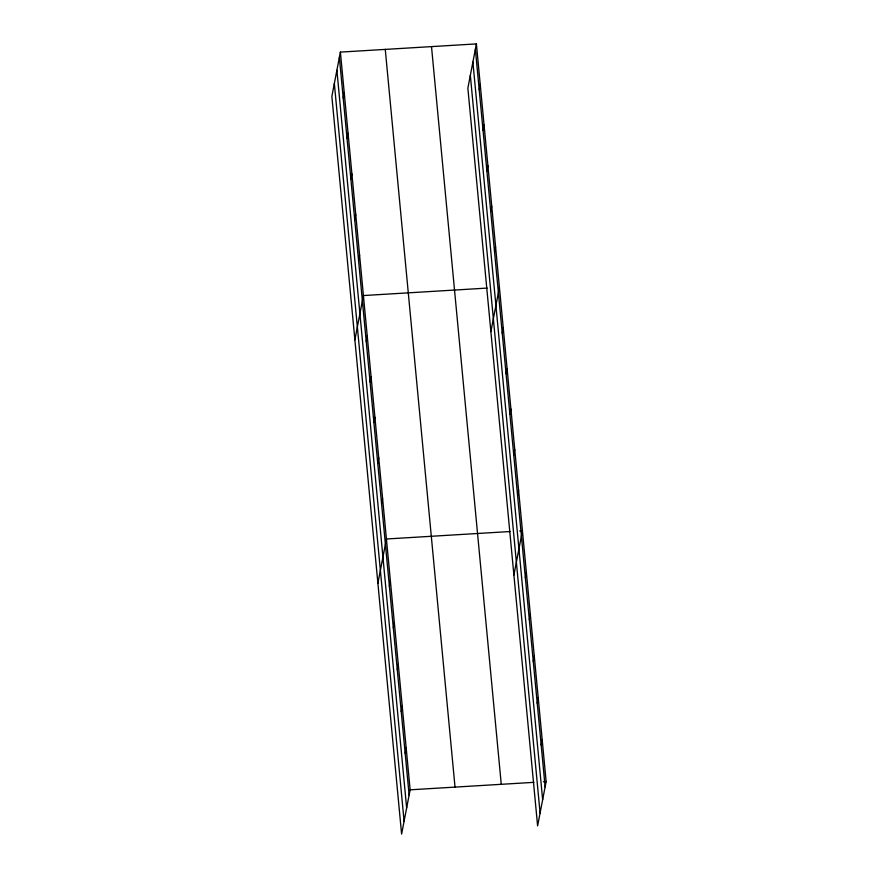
<?xml version="1.0" encoding="UTF-8"?>
<svg xmlns="http://www.w3.org/2000/svg" width="878" height="878" viewBox="0 0 878 878"><rect width="100%" height="100%" fill="white"/><g stroke="black" fill="none" stroke-linecap="round" stroke-linejoin="round"><path stroke-width="1.32" d="M340.39 52.109L331.862 96.393L401.608 834.1L410.136 789.816L340.39 52.109L476.392 43.9L546.138 781.607L537.61 825.891L467.864 88.184L476.392 43.9M343.21 97.963L344.22 92.684M347.04 138.537L348.061 133.258M350.882 179.112L351.891 173.833M354.712 219.687L355.733 214.408M358.553 260.261L359.574 254.982M354.877 339.841L363.404 295.557L487.169 288.083M366.225 341.41L367.245 336.131M370.066 381.985L371.076 376.706M373.896 422.559L374.917 417.269M377.738 463.134L378.747 457.844M381.568 503.709L382.589 498.419M377.891 583.277L386.419 538.993L510.184 531.53M479.212 89.754L480.222 84.475M389.36 586.076L390.381 580.797M483.043 130.328L484.063 125.049M393.311 627.88L394.332 622.601M486.884 170.903L487.894 165.624M397.262 669.684L398.283 664.405M490.714 211.477L491.735 206.198M401.213 711.487L402.234 706.208M494.555 252.052L495.565 246.773M405.175 753.291L406.185 748.012M490.879 331.632L499.406 287.347M502.227 333.201L503.248 327.922M506.057 373.776L507.078 368.486M509.899 414.35L510.919 409.06M513.74 454.925L514.749 449.635M517.57 495.488L518.591 490.209M513.893 575.068L522.421 530.784L519.71 530.949M525.362 577.867L526.383 572.588M529.313 619.67L530.334 614.391M533.264 661.474L534.285 656.195M537.215 703.278L538.236 697.999M541.166 745.082L542.187 739.803M410.136 789.816L533.901 782.342M543.416 781.771L546.138 781.607M475.371 49.179L545.128 786.886M472.891 62.053L542.648 799.759M470.334 75.31L540.091 813.017M431.504 46.611L501.261 784.317M385.266 49.398L455.024 787.105M339.369 57.388L409.126 795.095M336.889 70.262L406.646 807.969M334.342 83.52L404.089 821.226"/></g></svg>
